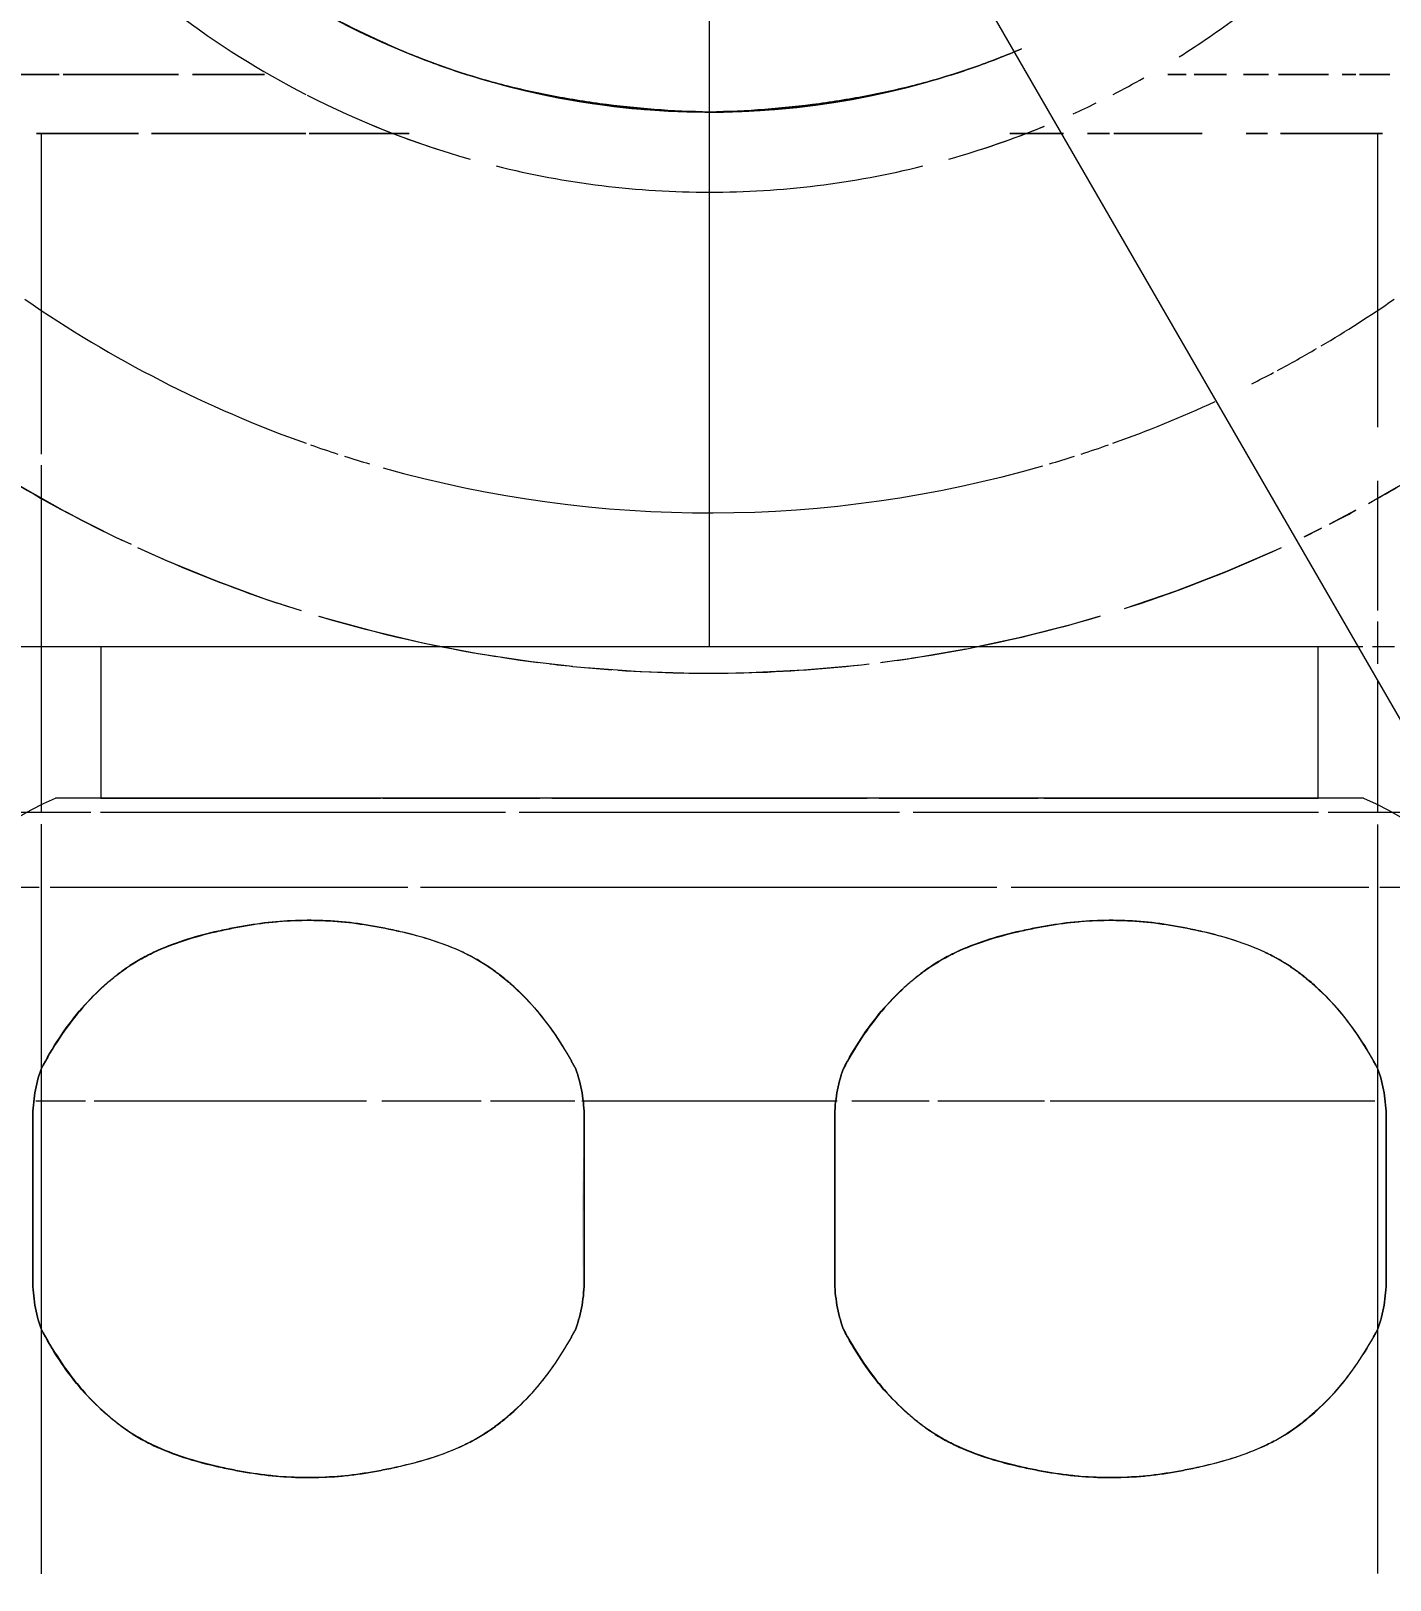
# Model space of a CAD drawing. Header units: metres. Extents: x -24.8 to 3.4, y -2.1 to 25.8.
# Drawn here: x -4.67485 to -4.64943, y 0.45754 to 0.48652 of the extents above; entities that cross this region are included whole.
import ezdxf

# ---------------------------------------------------------------- set-up
doc = ezdxf.new("R2010")
doc.units = ezdxf.units.M
for name, color, linetype, lineweight in [('A-ANNO-DIMS', 7, 'Continuous', 5), ('A-ANNO-DIMS-25', 7, 'Continuous', 5), ('P-PIPE', 7, 'Continuous', 5), ('P-PIPE-CNTR', 7, 'Continuous', 5), ('P-SANR-FIXT', 7, 'Continuous', 5)]:
    doc.layers.add(name, color=color, linetype=linetype, lineweight=lineweight)
doc.styles.add('Century Gothic_4', font='GOTHIC.TTF', dxfattribs={"height": 0.025})
doc.dimstyles.new('Setores_1_mm_1', dxfattribs={"dimscale": 0.3048, "dimtxt": 0.02610420674293815, "dimasz": 0.2604166666666666, "dimexe": 0.1968503937007874, "dimexo": 0.1230314960629921, "dimgap": 0.1435367454068242, "dimtad": 1, "dimrnd": 0.01, "dimzin": 0, "dimdsep": 46, "dimtxsty": 'Century Gothic_4', "dimblk1": 'OBLIQUE', "dimblk2": 'OBLIQUE', "dimsah": 1, "dimcen": 0.09, "dimazin": 0, "dimtfac": 1, "dimtdec": 4, "dimtix": 1, "dimtmove": 0, "dimatfit": 3, "dimfxl": 1, "dimtvp": 1, "dimtolj": 1, "dimtzin": 0, "dimarcsym": 2})

# ---------------------------------------------------------------- blocks, each defined once
blk = doc.blocks.new('UT_Ducha higiênica - UT_Ducha higiênica-3628668-BB')
at = {"layer": 'P-SANR-FIXT'}
for p, q in [((-10.98699858059477, 0.4924040338572263), (-10.97555676342256, 0.472586225184782)), ((-11.00407471261541, 0.47499999999999), (-10.98907471261541, 0.47499999999999)), ((-11.00045762504413, 0.4749999999999862), (-11.00045762504413, 0.472164707399123)), ((-10.98907471261541, 0.47499999999999), (-10.97685530562872, 0.47499999999999)), ((-10.97769180018669, 0.472164707399123), (-10.97769180018669, 0.4749999999999862)), ((-10.98907471261542, 0.4721647073991261), (-11.00130656650275, 0.4721647073991261)), ((-10.97684285872807, 0.4721647073991261), (-10.98907471261542, 0.4721647073991261)), ((-11.00173015132423, 0.4661887611712766), (-11.00173015132423, 0.4646647073991304)), ((-10.99141598276049, 0.4646647073991304), (-10.99141598276049, 0.4661887611712766)), ((-10.98673344247033, 0.4661887611712766), (-10.98673344247033, 0.4646647073991304)), ((-10.97641927390659, 0.4646647073991304), (-10.97641927390659, 0.4661887611712766)), ((-11.00173015132423, 0.4646647073991304), (-11.00173015132423, 0.4631406536269839)), ((-10.99141598276049, 0.4631406536269839), (-10.99141598276049, 0.4646647073991304)), ((-10.98673344247033, 0.4646647073991304), (-10.98673344247033, 0.4631406536269839)), ((-10.97641927390659, 0.4631406536269839), (-10.97641927390659, 0.4646647073991304))]:
    blk.add_line(p, q, dxfattribs=at)
at = {"layer": 'P-SANR-FIXT', "color": 254, "true_color": 0xdfdfdf}
for p, q in [((-10.97664391900589, 0.4777351090225691), (-10.97618708249491, 0.4780022888539281)), ((-10.97747211696442, 0.4772942048394333), (-10.97698044461794, 0.4775559543306793)), ((-10.97793798916949, 0.4770659940296643), (-10.97762178703444, 0.4772184266362561)), ((-11.00054599659256, 0.47499999999999), (-10.98907471261541, 0.47499999999999)), ((-11.00045762504413, 0.47499999999999), (-10.98907471261541, 0.47499999999999)), ((-10.98907471261541, 0.47499999999999), (-10.97769180018669, 0.47499999999999)), ((-10.98907471261541, 0.47499999999999), (-10.97760342863826, 0.47499999999999)), ((-10.97667460871725, 0.47499999999999), (-10.97626262748733, 0.47499999999999)), ((-10.99519063955908, 0.4721647073991261), (-11.00054647900587, 0.4721647073991261)), ((-11.00045762504413, 0.4721647073991261), (-10.99522435344212, 0.4721647073991261)), ((-10.99518273228855, 0.4721647073991261), (-10.9922505428482, 0.4721647073991261)), ((-10.99224054935836, 0.4721647073991261), (-10.99515387149846, 0.4721647073991261)), ((-10.98907471261542, 0.4721647073991261), (-10.99202535929964, 0.4721647073991261)), ((-10.9920208271407, 0.4721647073991261), (-10.98907471261541, 0.4721647073991261)), ((-10.98612406593119, 0.4721647073991261), (-10.98907471261542, 0.4721647073991261)), ((-10.98907471261541, 0.4721647073991261), (-10.98612859809012, 0.4721647073991261)), ((-10.98295878567174, 0.4721647073991261), (-10.98590887587246, 0.4721647073991261)), ((-10.98589888238262, 0.4721647073991261), (-10.9829250717887, 0.4721647073991261)), ((-10.97760294622495, 0.4721647073991261), (-10.98285363106401, 0.4721647073991261)), ((-10.98282295237078, 0.4721647073991261), (-10.97769180018669, 0.4721647073991261)), ((-11.00173015132409, 0.4646647073991304), (-11.00173015132409, 0.4661887611712766)), ((-10.99141598276071, 0.4661887611712766), (-10.99141598276071, 0.4646647073991304)), ((-10.9867334424701, 0.4646647073991304), (-10.9867334424701, 0.4661887611712766)), ((-10.97641927390672, 0.4661887611712766), (-10.97641927390672, 0.4646647073991304)), ((-11.00173015132409, 0.4631406536269839), (-11.00173015132409, 0.4646647073991304)), ((-10.99141598276071, 0.4646647073991304), (-10.99141598276071, 0.4631406536269839)), ((-10.9867334424701, 0.4631406536269839), (-10.9867334424701, 0.4646647073991304)), ((-10.97641927390672, 0.4646647073991304), (-10.97641927390672, 0.4631406536269839))]:
    blk.add_line(p, q, dxfattribs=at)
at = {"layer": 'P-SANR-FIXT', "color": 253, "true_color": 0xa6a6a6}
for p, q in [((-11.00407471261541, 0.47499999999999), (-11.00054599659256, 0.47499999999999)), ((-11.00045762504413, 0.47499999999999), (-10.98907471261541, 0.47499999999999)), ((-10.98907471261541, 0.47499999999999), (-10.97769180018669, 0.47499999999999)), ((-10.97760342863826, 0.47499999999999), (-10.97685530562872, 0.47499999999999)), ((-10.97667460871725, 0.47499999999999), (-10.97626262748733, 0.47499999999999)), ((-10.98907471261541, 0.4745040199859926), (-10.98856422854116, 0.4745087184472544)), ((-11.00054647900587, 0.4721647073991261), (-11.00130656650274, 0.4721647073991261)), ((-11.00045762504413, 0.4721647073991261), (-10.99522435344212, 0.4721647073991261)), ((-10.99518273228854, 0.4721647073991261), (-10.9922505428482, 0.4721647073991261)), ((-10.9920208271407, 0.4721647073991261), (-10.98907471261541, 0.4721647073991261)), ((-10.98907471261541, 0.4721647073991261), (-10.98612859809012, 0.4721647073991261)), ((-10.98589888238262, 0.4721647073991261), (-10.9829250717887, 0.4721647073991261)), ((-10.98282295237078, 0.4721647073991261), (-10.97769180018669, 0.4721647073991261)), ((-10.97684285872807, 0.4721647073991261), (-10.97760294622495, 0.4721647073991261))]:
    blk.add_line(p, q, dxfattribs=at)
at = {"layer": 'P-SANR-FIXT', "color": 7, "true_color": 0xf3f3f3}
for p, q in [((-10.99515387149846, 0.4721647073991261), (-10.99519063955908, 0.4721647073991261)), ((-10.98285363106401, 0.4721647073991261), (-10.98295878567174, 0.4721647073991261))]:
    blk.add_line(p, q, dxfattribs=at)
at = {"layer": 'P-SANR-FIXT', "color": 253, "true_color": 0xa6a6a6, "flags": 128}
for points in [[(-11.00196252264315, 0.4779970321278878), (-11.00109358590183, 0.477510075924443), (-11.00018461499546, 0.4770474387245097), (-10.99989059672287, 0.4769123122788951)], [(-10.9996449076501, 0.4767993972180827), (-10.99925787061527, 0.4766215207263309), (-10.99831483535456, 0.4762330033078458), (-10.99735701786859, 0.4758825080140476), (-10.9967095203295, 0.4756745280704019)], [(-10.98131505825339, 0.4757093070460863), (-10.98034989651107, 0.4760390404210352), (-10.97939869261332, 0.4764071062199113), (-10.97850442730742, 0.4767949354684524)], [(-10.98406710483369, 0.474999999999984), (-10.98328105920074, 0.4751668854126177), (-10.98229263378738, 0.4754184335981241), (-10.98176548770374, 0.475575283676297)], [(-10.99638553082792, 0.4755704790659215), (-10.99540318663254, 0.4752977649469953), (-10.99441029859564, 0.4750644526379085), (-10.99340887475936, 0.4748710318853058), (-10.99240051718823, 0.4747178121211222), (-10.99163965333751, 0.4746331645444986)], [(-10.98584786178817, 0.4747100653944336), (-10.98528411975849, 0.4747833109668918), (-10.98427875322365, 0.4749550649130008)], [(-10.99138683903925, 0.4746050384643026), (-10.99036946198121, 0.4745328913286343), (-10.9893500136004, 0.4745014861341461)], [(-10.98833012479672, 0.474510873122453), (-10.98731142717473, 0.4745610372763711), (-10.98629555043329, 0.4746518983439589)]]:
    blk.add_lwpolyline(points, dxfattribs=at)
at = {"layer": 'P-SANR-FIXT', "flags": 128}
for points in [[(-11.00407100237981, 0.4698729639307879), (-11.00391936502269, 0.4700854153249378), (-11.00375935316949, 0.4702916329036799), (-11.00359122280503, 0.4704912867628868), (-11.00341524290203, 0.4706840574989677), (-11.0032316949908, 0.4708696367198712), (-11.00304087270883, 0.4710477275384287), (-11.00284308133108, 0.4712180450473238), (-11.00263863728155, 0.4713803167748755), (-11.00242786762712, 0.4715342831209329), (-11.00221110955426, 0.4716796977721879), (-11.00198870982965, 0.4718163280962193), (-11.00176102424542, 0.4719439555136528), (-11.00152841704992, 0.4720623758478509), (-11.00130656650274, 0.472164707399123)], [(-10.97684285872807, 0.472164707399123), (-10.97660598190519, 0.4720550768662692), (-10.97637367861053, 0.4719360614797212), (-10.97614632047978, 0.4718078516387045), (-10.97592427123747, 0.4716706524516119), (-10.97570788611502, 0.471524683407881), (-10.97549751128244, 0.4713701780268399), (-10.97529348329462, 0.4712073834841404), (-10.97509612855279, 0.4710365602163224), (-10.97490576278245, 0.4708579815041766), (-10.97472269052823, 0.4706719330355436), (-10.97454720466666, 0.4704787124482853), (-10.97437958593771, 0.4702786288541266), (-10.97422010249556, 0.4700720023441317), (-10.974078422851, 0.4698729639307836)]]:
    blk.add_lwpolyline(points, dxfattribs=at)
at = {"layer": 'P-SANR-FIXT'}
blk.add_arc((-10.98907471261542, 0.5), 0.01500000000000407, 207.9268678150187, 292.4570949241784, dxfattribs=at)
at = {"layer": 'P-SANR-FIXT', "color": 254, "true_color": 0xdfdfdf}
for centre, radius, start, end in [((-10.98907471261542, 0.5), 0.01500000000000153, 240.0000000000013, 254.4979362410573), ((-10.98907471261542, 0.5), 0.01499999999999966, 285.5020637590574, 292.4570949242021), ((-10.98907471261542, 0.5), 0.01499999999999974, 255.0000000000007, 284.9999999999987), ((-10.98907471261541, 0.5), 0.02249999999998563, 235.3183766142078, 250.4173944827722), ((-10.98907471261541, 0.5), 0.02249999999998563, 235.3183766142152, 250.4173944827722), ((-10.98907471261541, 0.5), 0.02249999999998523, 289.5826055172232, 294.8570265600242), ((-10.98907471261541, 0.5), 0.02249999999998523, 289.5826055172232, 294.8570265600242), ((-10.98907471261541, 0.5), 0.02249999999998663, 250.6290560403975, 251.9999999999976), ((-10.98907471261541, 0.5), 0.02249999999998663, 250.6290560403975, 251.9999999999976), ((-10.98907471261541, 0.5), 0.02249999999998533, 288.0000000000028, 289.3709439595671), ((-10.98907471261541, 0.5), 0.0224999999999871, 288.0000000000014, 289.3709439595785), ((-10.98907471261541, 0.5), 0.02249999999998774, 252.342676909187, 253.5916949796259), ((-10.98907471261541, 0.5), 0.02249999999998774, 252.342676909187, 253.5916949796259), ((-10.98907471261541, 0.5), 0.02249999999998228, 286.4083050203645, 287.6573230907935), ((-10.98907471261541, 0.5), 0.02249999999998336, 286.4083050203639, 287.6573230908014), ((-10.98907471261541, 0.5), 0.02249999999998941, 254.2679109909764, 286.0826394689331), ((-10.98907471261541, 0.5), 0.02249999999998429, 254.267910990973, 286.0826394689366), ((-10.98907471261541, 0.5), 0.02549999999998632, 239.3450973247039, 244.4683950730348), ((-10.98907471261541, 0.5), 0.02549999999998682, 295.8642298534999, 296.6412657698849), ((-10.98907471261541, 0.5), 0.02549999999999044, 245.2040580921417, 250.6226106909121), ((-10.98907471261541, 0.5), 0.02549999999998458, 288.0000000000016, 294.7959419078671), ((-10.98907471261541, 0.5), 0.02549999999998646, 253.3629522593746, 260.9999999999992), ((-10.98907471261541, 0.5), 0.02549999999998912, 278.8712597097119, 286.6370477406352), ((-10.98907471261541, 0.5), 0.02549999999998842, 261.9168366172821, 262.7888014964363), ((-10.98907471261541, 0.5), 0.02549999999998967, 277.2111985035507, 278.7722520611975), ((-10.98907471261541, 0.5), 0.0254999999999859, 263.2702398541186, 265.8938273063029), ((-10.98907471261541, 0.5), 0.02549999999998719, 266.1565363525857, 276.7297601458924)]:
    blk.add_arc(centre, radius, start, end, dxfattribs=at)
at = {"layer": 'P-SANR-FIXT', "color": 7, "true_color": 0xf3f3f3}
for radius, start, end in [(0.02249999999998539, 300.5550540878708, 304.6816233857789), (0.02249999999998539, 300.5550540878708, 304.6816233857789), (0.02249999999999025, 298.1713677085346, 300.3023522792627), (0.02249999999998719, 298.1713677085379, 300.3023522792661), (0.02249999999998495, 296.7911048402278, 297.9521425764303), (0.02249999999998661, 296.7911048402261, 297.9521425764365), (0.02549999999998545, 298.8949931526938, 300.5072230306044), (0.02549999999998525, 297.0431847976046, 298.2788813910026), (0.02549999999998506, 250.6226106909083, 252.0000000000055)]:
    blk.add_arc((-10.98907471261541, 0.5), radius, start, end, dxfattribs=at)
at = {"layer": 'P-SANR-FIXT', "color": 253, "true_color": 0xa6a6a6}
blk.add_arc((-10.98907471261541, 0.5), 0.02549999999998533, 261.2277479388082, 261.9168366172811, dxfattribs=at)
for points in [[(-10.99307808650876, 0.4855441016373893), (-10.9933942909492, 0.4856290865499014), (-10.99401690976017, 0.4858216135624387), (-10.99491773327477, 0.4861754627955352), (-10.99577912218149, 0.4865784209305017), (-10.99632380700576, 0.4868669526961651), (-10.99658820158094, 0.4870174161445041)], [(-10.9832382643907, 0.486183647612525), (-10.98353196645893, 0.4860575130456653), (-10.98413251547158, 0.4858216135650081), (-10.98475513428176, 0.4856290865503067), (-10.98507133872205, 0.4855441016373974)], [(-11.00173015132409, 0.4661887611712766), (-11.00172857521578, 0.4663451997680502), (-11.00171500869219, 0.4664987924952211), (-11.0016892335447, 0.4666495393527892)], [(-10.99145841547121, 0.4666495393527303), (-10.99143183440711, 0.4664987924951807), (-10.99141762634859, 0.4663451997680294), (-10.99141598276071, 0.4661887611712766)], [(-10.9867334424701, 0.4661887611712766), (-10.98673179888222, 0.4663451997680295), (-10.98671759082371, 0.4664987924951808), (-10.98669100975961, 0.4666495393527305)], [(-10.97646019168612, 0.4666495393527892), (-10.97643441653863, 0.4664987924952211), (-10.97642085001504, 0.4663451997680502), (-10.97641927390672, 0.4661887611712766)], [(-11.0016892335447, 0.4626798754454713), (-11.00171500869219, 0.4628306223030394), (-11.00172857521578, 0.4629842150302103), (-11.00173015132409, 0.4631406536269839)], [(-10.99141598276071, 0.4631406536269839), (-10.99141762634859, 0.4629842150302311), (-10.99143183440711, 0.4628306223030799), (-10.99145841547121, 0.4626798754455302)], [(-10.98669100975961, 0.4626798754455301), (-10.98671759082371, 0.4628306223030798), (-10.98673179888222, 0.462984215030231), (-10.9867334424701, 0.4631406536269839)], [(-10.97641927390672, 0.4631406536269839), (-10.97642085001504, 0.4629842150302103), (-10.97643441653863, 0.4628306223030395), (-10.97646019168612, 0.4626798754454713)]]:
    blk.add_open_spline(points, degree=3, dxfattribs=at)
at = {"layer": 'P-SANR-FIXT', "color": 254, "true_color": 0xdfdfdf}
for points in [[(-10.99658820158095, 0.487017416144504), (-10.9963238070336, 0.4868669526193458), (-10.99577912216857, 0.4865784209661536), (-10.99491773327822, 0.4861754627859823), (-10.99401690975924, 0.4858216135649983), (-10.99339429094906, 0.4856290865502981), (-10.99307808650876, 0.4855441016373894)], [(-10.98507133872205, 0.4855441016373974), (-10.98475513428162, 0.4856290865499101), (-10.98413251547065, 0.4858216135624486), (-10.98353196646093, 0.4860575130511807), (-10.9832382643907, 0.486183647612525)], [(-11.0016892335447, 0.4666495393527892), (-11.00166345839721, 0.4668002862103575), (-11.00162547462582, 0.4669481871983229), (-11.00157471261539, 0.4670932423166856)], [(-10.99157471261541, 0.4670932423165745), (-10.99152395060499, 0.4669481871982281), (-10.99148499653531, 0.46680028621028), (-10.99145841547121, 0.4666495393527303)], [(-10.98669100975961, 0.4666495393527305), (-10.98666442869551, 0.4668002862102801), (-10.98662547462582, 0.4669481871982282), (-10.98657471261541, 0.4670932423165747)], [(-10.97657471261542, 0.4670932423166856), (-10.976523950605, 0.4669481871983228), (-10.97648596683361, 0.4668002862103574), (-10.97646019168612, 0.4666495393527892)], [(-11.00157471261539, 0.4622361724815749), (-11.00162547462582, 0.4623812275999377), (-11.00166345839721, 0.4625291285879031), (-11.0016892335447, 0.4626798754454713)], [(-10.99145841547121, 0.4626798754455302), (-10.99148499653531, 0.4625291285879806), (-10.99152395060499, 0.4623812276000325), (-10.99157471261541, 0.4622361724816861)], [(-10.98657471261541, 0.4622361724816859), (-10.98662547462582, 0.4623812276000324), (-10.98666442869551, 0.4625291285879804), (-10.98669100975961, 0.4626798754455301)], [(-10.97646019168612, 0.4626798754454713), (-10.97648596683361, 0.4625291285879032), (-10.976523950605, 0.4623812275999377), (-10.97657471261542, 0.462236172481575)]]:
    blk.add_open_spline(points, degree=3, dxfattribs=at)
at = {"layer": 'P-SANR-FIXT', "color": 253, "true_color": 0xa6a6a6}
for points, knots in [([(-10.98907471261541, 0.485), (-10.98976974668233, 0.4850132492004211), (-10.99079736558914, 0.4850909462854584), (-10.99211968311757, 0.4853117040873657), (-10.99276188206833, 0.4854591167248771), (-10.99307808650876, 0.4855441016373893)], [0, 0, 0, 0, 0.07142857142857142, 0.1071428571428571, 0.1428571428571428, 0.1428571428571428, 0.1428571428571428, 0.1428571428571428]), ([(-10.98507133872205, 0.4855441016373974), (-10.98538754316235, 0.4854591167244881), (-10.98602974211332, 0.4853117040875523), (-10.98735205964165, 0.485090946285354), (-10.98837967854849, 0.4850132492004227), (-10.98907471261541, 0.485)], [0.8571428571428571, 0.8571428571428571, 0.8571428571428571, 0.8571428571428571, 0.8928571428571428, 0.9285714285714286, 1, 1, 1, 1])]:
    blk.add_open_spline(points, degree=3, knots=knots, dxfattribs=at)
at = {"layer": 'P-SANR-FIXT', "color": 254, "true_color": 0xdfdfdf}
for points, knots in [([(-10.99307808650876, 0.4855441016373894), (-10.99276188206847, 0.4854591167244807), (-10.99211968311749, 0.4853117040875461), (-10.99079736558918, 0.4850909462853504), (-10.98976974668233, 0.4850132492004212), (-10.98907471261541, 0.485)], [0.8571428571428571, 0.8571428571428571, 0.8571428571428571, 0.8571428571428571, 0.8928571428571428, 0.9285714285714286, 1, 1, 1, 1]), ([(-10.98907471261541, 0.485), (-10.98837967854849, 0.4850132492004227), (-10.98735205964168, 0.4850909462854621), (-10.98602974211326, 0.4853117040873721), (-10.98538754316249, 0.4854591167248846), (-10.98507133872205, 0.4855441016373974)], [0, 0, 0, 0, 0.07142857142857142, 0.1071428571428571, 0.1428571428571428, 0.1428571428571428, 0.1428571428571428, 0.1428571428571428]), ([(-10.99998014660072, 0.4689838330688827), (-10.99989922852173, 0.4690396288752981), (-10.99973227673446, 0.4691447805497662), (-10.99937462106932, 0.4693277947004069), (-10.99889574691123, 0.469511316488983), (-10.9983980232772, 0.4696454352058885), (-10.99800247503694, 0.4697296119926703), (-10.997809230795, 0.4697656149770582), (-10.99771307178255, 0.4697818623090389)], [0.2, 0.2, 0.2, 0.2, 0.225, 0.25, 0.3, 0.35, 0.375, 0.4, 0.4, 0.4, 0.4]), ([(-10.99771307178255, 0.4697818623090389), (-10.99761691277009, 0.4697981096410196), (-10.9974255209622, 0.4698270959845545), (-10.99703741896757, 0.4698671374558409), (-10.99654961749272, 0.4698856977125816), (-10.99596451106877, 0.4698587861664947), (-10.99558298370325, 0.4698074966935914), (-10.99539262057731, 0.4697750420902267)], [0.4, 0.4, 0.4, 0.4, 0.425, 0.45, 0.5, 0.55, 0.6, 0.6, 0.6, 0.6]), ([(-10.98498014660078, 0.4689838330688295), (-10.98489922852179, 0.4690396288752468), (-10.98473227673453, 0.4691447805497185), (-10.98437462106939, 0.4693277947003661), (-10.98389574691131, 0.4695113164889496), (-10.98339802327729, 0.4696454352058618), (-10.98300247503702, 0.469729611992649), (-10.98271260867412, 0.4697836164692351), (-10.98242552096229, 0.4698270959845416), (-10.98203741896766, 0.4698671374558333), (-10.9815496174928, 0.4698856977125803), (-10.98096451106885, 0.4698587861665011), (-10.98058298370333, 0.4698074966936034), (-10.98039262057737, 0.4697750420902416)], [0.2, 0.2, 0.2, 0.2, 0.225, 0.25, 0.3, 0.35, 0.375, 0.4, 0.425, 0.45, 0.5, 0.55, 0.6, 0.6, 0.6, 0.6]), ([(-10.99539262057731, 0.4697750420902267), (-10.99529743901433, 0.4697588147885444), (-10.99510727616678, 0.4697229552517233), (-10.99472006707903, 0.4696403636954536), (-10.99423594021892, 0.4695095152768199), (-10.9937703982911, 0.4693295200976704), (-10.9934208258106, 0.4691485410895745), (-10.99325644849694, 0.4690439230534285), (-10.99317652383202, 0.4689883000676713)], [0.6, 0.6, 0.6, 0.6, 0.625, 0.6499999999999999, 0.7, 0.75, 0.775, 0.8, 0.8, 0.8, 0.8]), ([(-10.98039262057737, 0.4697750420902416), (-10.9802974390144, 0.4697588147885608), (-10.98010727616685, 0.4697229552517426), (-10.9797200670791, 0.469640363695479), (-10.97923594021898, 0.469509515276853), (-10.97877039829117, 0.4693295200977118), (-10.97842082581067, 0.4691485410896232), (-10.97825644849701, 0.469043923053481), (-10.97817652383209, 0.4689883000677258)], [0.6, 0.6, 0.6, 0.6, 0.625, 0.6499999999999999, 0.7, 0.75, 0.775, 0.8, 0.8, 0.8, 0.8]), ([(-11.00157471261539, 0.4670932423166856), (-11.00146985331431, 0.4672963149423704), (-11.00124613601599, 0.4676797040270398), (-11.00086845684486, 0.4681864693707374), (-11.00051890602042, 0.468551966379078), (-11.00021778520843, 0.468810005711274), (-11.00006106467972, 0.4689280372624674), (-10.99998014660072, 0.4689838330688827)], [0, 0, 0, 0, 0.05, 0.1, 0.15, 0.175, 0.2, 0.2, 0.2, 0.2]), ([(-10.99317652383202, 0.4689883000676713), (-10.99309659916711, 0.4689326770819141), (-10.9929412778211, 0.4688148031750314), (-10.99264204208106, 0.4685568608825251), (-10.99215262514921, 0.4680444311203579), (-10.99179049069079, 0.4675014449191358), (-10.99157471261541, 0.4670932423165745)], [0.8, 0.8, 0.8, 0.8, 0.8250000000000001, 0.8500000000000001, 0.9, 1, 1, 1, 1]), ([(-10.98657471261541, 0.4670932423165747), (-10.98646985331434, 0.4672963149422652), (-10.98624613601602, 0.4676797040269455), (-10.9858684568449, 0.4681864693706583), (-10.98551890602046, 0.4685519663790103), (-10.98521778520849, 0.4688100057112148), (-10.98506106467977, 0.4689280372624122), (-10.98498014660078, 0.4689838330688295)], [0, 0, 0, 0, 0.05, 0.1, 0.15, 0.175, 0.2, 0.2, 0.2, 0.2]), ([(-10.97817652383209, 0.4689883000677258), (-10.97809659916717, 0.4689326770819706), (-10.97794127782116, 0.468814803175092), (-10.97764204208111, 0.4685568608825943), (-10.97715262514926, 0.4680444311204429), (-10.97679049069082, 0.467501444919236), (-10.97657471261542, 0.4670932423166856)], [0.8, 0.8, 0.8, 0.8, 0.8250000000000001, 0.8500000000000001, 0.9, 1, 1, 1, 1]), ([(-10.99998014660072, 0.4603455817293777), (-11.00006106467972, 0.460401377535793), (-11.00021778520843, 0.4605194090869864), (-11.00051890602042, 0.4607774484191824), (-11.00086845684486, 0.461142945427523), (-11.00124613601599, 0.4616497107712207), (-11.00146985331431, 0.4620330998558901), (-11.00157471261539, 0.4622361724815749)], [0.8, 0.8, 0.8, 0.8, 0.8250000000000001, 0.8500000000000001, 0.9, 0.95, 1, 1, 1, 1]), ([(-10.99157471261541, 0.462236172481686), (-10.99179049069079, 0.4618279698791248), (-10.99215262514921, 0.4612849836779028), (-10.99264204208106, 0.4607725539157354), (-10.9929412778211, 0.4605146116232292), (-10.99309659916711, 0.4603967377163464), (-10.99317652383202, 0.4603411147305893)], [0, 0, 0, 0, 0.1, 0.15, 0.175, 0.2, 0.2, 0.2, 0.2]), ([(-10.98498014660078, 0.460345581729431), (-10.98506106467977, 0.4604013775358483), (-10.98521778520849, 0.4605194090870457), (-10.98551890602046, 0.4607774484192501), (-10.9858684568449, 0.4611429454276022), (-10.98624613601602, 0.4616497107713149), (-10.98646985331434, 0.4620330998559953), (-10.98657471261541, 0.4622361724816859)], [0.8, 0.8, 0.8, 0.8, 0.8250000000000001, 0.8500000000000001, 0.9, 0.95, 1, 1, 1, 1]), ([(-10.97657471261542, 0.462236172481575), (-10.97679049069082, 0.4618279698790246), (-10.97715262514926, 0.4612849836778178), (-10.97764204208111, 0.4607725539156663), (-10.97794127782116, 0.4605146116231686), (-10.97809659916717, 0.46039673771629), (-10.97817652383209, 0.4603411147305348)], [0, 0, 0, 0, 0.1, 0.15, 0.175, 0.2, 0.2, 0.2, 0.2]), ([(-10.99771307178255, 0.4595475524892217), (-10.997809230795, 0.4595637998212024), (-10.99800247503694, 0.4595998028055904), (-10.9983980232772, 0.4596839795923721), (-10.99889574691123, 0.4598180983092774), (-10.99937462106932, 0.4600016200978534), (-10.99973227673446, 0.4601846342484943), (-10.99989922852173, 0.4602897859229623), (-10.99998014660072, 0.4603455817293777)], [0.6, 0.6, 0.6, 0.6, 0.625, 0.6499999999999999, 0.7, 0.75, 0.775, 0.8, 0.8, 0.8, 0.8]), ([(-10.99317652383202, 0.4603411147305893), (-10.99325644849694, 0.4602854917448321), (-10.9934208258106, 0.460180873708686), (-10.9937703982911, 0.4599998947005901), (-10.99423594021892, 0.4598198995214405), (-10.99472006707903, 0.4596890511028069), (-10.99510727616678, 0.4596064595465373), (-10.99529743901433, 0.4595706000097161), (-10.99539262057731, 0.4595543727080338)], [0.2, 0.2, 0.2, 0.2, 0.225, 0.25, 0.3, 0.35, 0.375, 0.4, 0.4, 0.4, 0.4]), ([(-10.98039262057737, 0.4595543727080189), (-10.98058298370333, 0.4595219181046571), (-10.98096451106885, 0.4594706286317595), (-10.9815496174928, 0.4594437170856803), (-10.98203741896766, 0.4594622773424273), (-10.98242552096229, 0.4595023188137191), (-10.98271260867412, 0.4595457983290255), (-10.98300247503702, 0.4595998028056117), (-10.98339802327729, 0.4596839795923988), (-10.98389574691131, 0.459818098309311), (-10.98437462106939, 0.4600016200978944), (-10.98473227673453, 0.460184634248542), (-10.98489922852179, 0.4602897859230137), (-10.98498014660078, 0.460345581729431)], [0.4, 0.4, 0.4, 0.4, 0.45, 0.5, 0.55, 0.575, 0.6, 0.625, 0.6499999999999999, 0.7, 0.75, 0.775, 0.8, 0.8, 0.8, 0.8]), ([(-10.97817652383209, 0.4603411147305348), (-10.97825644849701, 0.4602854917447796), (-10.97842082581067, 0.4601808737086374), (-10.97877039829117, 0.4599998947005488), (-10.97923594021898, 0.4598198995214075), (-10.9797200670791, 0.4596890511027815), (-10.98010727616685, 0.4596064595465179), (-10.9802974390144, 0.4595706000096997), (-10.98039262057737, 0.4595543727080189)], [0.2, 0.2, 0.2, 0.2, 0.225, 0.25, 0.3, 0.35, 0.375, 0.4, 0.4, 0.4, 0.4]), ([(-10.99539262057731, 0.4595543727080338), (-10.99558298370325, 0.4595219181046691), (-10.99596451106877, 0.4594706286317659), (-10.99654961749272, 0.459443717085679), (-10.99703741896757, 0.4594622773424197), (-10.9974255209622, 0.4595023188137061), (-10.99761691277009, 0.459531305157241), (-10.99771307178255, 0.4595475524892217)], [0.4, 0.4, 0.4, 0.4, 0.45, 0.5, 0.55, 0.575, 0.6, 0.6, 0.6, 0.6])]:
    blk.add_open_spline(points, degree=3, knots=knots, dxfattribs=at)
at = {"layer": 'P-SANR-FIXT'}
for points, knots in [([(-10.99157471261541, 0.4670932423171852), (-10.99167957191652, 0.4672963149428435), (-10.99190328921487, 0.4676797040274624), (-10.99228096838606, 0.4681864693710921), (-10.99263051921053, 0.4685519663793825), (-10.99293164002253, 0.4688100057115422), (-10.9931667208156, 0.4689870530383071), (-10.99341714849648, 0.4691447805499858), (-10.99377480416161, 0.4693277947005979), (-10.99425367831966, 0.4695113164891427), (-10.99475140195363, 0.4696454352060238), (-10.99514695019387, 0.4697296119927905), (-10.99543681655676, 0.4697836164693633), (-10.99572390426859, 0.469827095984659), (-10.99611200626321, 0.46986713745594), (-10.99659980773806, 0.4698856977126796), (-10.99718491416201, 0.4698587861665989), (-10.99766182336891, 0.4697946743254799), (-10.99804214906399, 0.4697229552518474), (-10.99842935815172, 0.4696403636955889), (-10.99891348501181, 0.4695095152769724), (-10.9993790269396, 0.4693295200978471), (-10.99972859942009, 0.4691485410897763), (-10.99997516539058, 0.4689916140355793), (-11.00020814740959, 0.4688148031752806), (-11.00050738314964, 0.4685568608828115), (-11.00099680008151, 0.4680444311207184), (-11.00135893453998, 0.4675014449195755), (-11.00157471261539, 0.467093242317074)], [0, 0, 0, 0, 0.05, 0.1, 0.15, 0.175, 0.2, 0.225, 0.25, 0.3, 0.35, 0.375, 0.4, 0.425, 0.45, 0.5, 0.55, 0.6, 0.625, 0.6499999999999999, 0.7, 0.75, 0.775, 0.8, 0.8250000000000001, 0.8500000000000001, 0.9, 1, 1, 1, 1]), ([(-10.97657471261542, 0.4670932423170743), (-10.97667957191652, 0.4672963149427383), (-10.97690328921487, 0.4676797040273681), (-10.97728096838604, 0.4681864693710129), (-10.9776305192105, 0.4685519663793147), (-10.9779316400225, 0.468810005711483), (-10.97816672081556, 0.4689870530382539), (-10.97841714849644, 0.4691447805499382), (-10.97877480416157, 0.4693277947005571), (-10.97925367831961, 0.4695113164891094), (-10.97975140195357, 0.4696454352059973), (-10.98014695019381, 0.4697296119927694), (-10.98043681655671, 0.4697836164693465), (-10.98072390426853, 0.4698270959846464), (-10.98111200626315, 0.4698671374559326), (-10.98159980773801, 0.4698856977126784), (-10.98218491416197, 0.4698587861666053), (-10.98266182336887, 0.4697946743254933), (-10.98304214906395, 0.4697229552518668), (-10.98342935815169, 0.4696403636956142), (-10.98391348501177, 0.4695095152770055), (-10.98437902693956, 0.4693295200978886), (-10.98472859942005, 0.4691485410898251), (-10.98497516539054, 0.4689916140356339), (-10.98520814740956, 0.4688148031753414), (-10.98550738314961, 0.4685568608828808), (-10.9859968000815, 0.4680444311208035), (-10.98635893453998, 0.4675014449196758), (-10.98657471261541, 0.4670932423171852)], [0, 0, 0, 0, 0.05, 0.1, 0.15, 0.175, 0.2, 0.225, 0.25, 0.3, 0.35, 0.375, 0.4, 0.425, 0.45, 0.5, 0.55, 0.6, 0.625, 0.6499999999999999, 0.7, 0.75, 0.775, 0.8, 0.8250000000000001, 0.8500000000000001, 0.9, 1, 1, 1, 1]), ([(-11.00157471261539, 0.4622361724811865), (-11.00135893453998, 0.4618279698786851), (-11.00099680008151, 0.4612849836775422), (-11.00050738314964, 0.460772553915449), (-11.00020814740959, 0.4605146116229799), (-10.99997516539058, 0.4603378007626812), (-10.99972859942009, 0.4601808737084842), (-10.9993790269396, 0.4599998947004134), (-10.99891348501181, 0.459819899521288), (-10.99842935815172, 0.4596890511026716), (-10.99804214906399, 0.4596064595464131), (-10.99766182336891, 0.4595347404727806), (-10.99718491416201, 0.4594706286316615), (-10.99659980773806, 0.4594437170855808), (-10.99611200626321, 0.4594622773423205), (-10.99572390426859, 0.4595023188136014), (-10.99543681655676, 0.4595457983288972), (-10.99514695019387, 0.45959980280547), (-10.99475140195363, 0.4596839795922367), (-10.99425367831966, 0.4598180983091177), (-10.99377480416161, 0.4600016200976627), (-10.99341714849648, 0.4601846342482747), (-10.9931667208156, 0.4603423617599534), (-10.99293164002253, 0.4605194090867183), (-10.99263051921053, 0.460777448418878), (-10.99228096838606, 0.4611429454271685), (-10.99190328921487, 0.4616497107707982), (-10.99167957191652, 0.4620330998554171), (-10.99157471261541, 0.4622361724810753)], [0, 0, 0, 0, 0.1, 0.15, 0.175, 0.2, 0.225, 0.25, 0.3, 0.35, 0.375, 0.4, 0.45, 0.5, 0.55, 0.575, 0.6, 0.625, 0.6499999999999999, 0.7, 0.75, 0.775, 0.8, 0.8250000000000001, 0.8500000000000001, 0.9, 0.95, 1, 1, 1, 1]), ([(-10.98657471261541, 0.4622361724810753), (-10.98635893453998, 0.4618279698785849), (-10.9859968000815, 0.4612849836774572), (-10.98550738314961, 0.46077255391538), (-10.98520814740956, 0.4605146116229193), (-10.98497516539054, 0.4603378007626268), (-10.98472859942005, 0.4601808737084357), (-10.98437902693956, 0.4599998947003722), (-10.98391348501177, 0.4598198995212551), (-10.98342935815169, 0.4596890511026464), (-10.98304214906395, 0.4596064595463938), (-10.98266182336887, 0.4595347404727673), (-10.98218491416197, 0.4594706286316553), (-10.98159980773801, 0.4594437170855821), (-10.98111200626315, 0.459462277342328), (-10.98072390426853, 0.4595023188136143), (-10.98043681655671, 0.4595457983289141), (-10.98014695019381, 0.4595998028054911), (-10.97975140195357, 0.4596839795922632), (-10.97925367831961, 0.4598180983091512), (-10.97877480416157, 0.4600016200977035), (-10.97841714849644, 0.4601846342483223), (-10.97816672081556, 0.4603423617600066), (-10.9779316400225, 0.4605194090867776), (-10.9776305192105, 0.4607774484189459), (-10.97728096838604, 0.4611429454272477), (-10.97690328921487, 0.4616497107708924), (-10.97667957191652, 0.4620330998555223), (-10.97657471261542, 0.4622361724811862)], [0, 0, 0, 0, 0.1, 0.15, 0.175, 0.2, 0.225, 0.25, 0.3, 0.35, 0.375, 0.4, 0.45, 0.5, 0.55, 0.575, 0.6, 0.625, 0.6499999999999999, 0.7, 0.75, 0.775, 0.8, 0.8250000000000001, 0.8500000000000001, 0.9, 0.95, 1, 1, 1, 1])]:
    blk.add_open_spline(points, degree=3, knots=knots, dxfattribs=at)
for points in [[(-11.00157471261539, 0.467093242317074), (-11.00162547462586, 0.4669481871986538), (-11.00166345839728, 0.4668002862106272), (-11.00168923354479, 0.4666495393529943)], [(-10.99141598276049, 0.4661887611712766), (-10.99141762634838, 0.4663451997681429), (-10.99144604246544, 0.4666523852226606), (-10.99152395060493, 0.4669481871987486), (-10.99157471261541, 0.4670932423171852)], [(-10.98657471261541, 0.4670932423171852), (-10.98662547462589, 0.4669481871987486), (-10.98670338276538, 0.4666523852226606), (-10.98673179888244, 0.4663451997681429), (-10.98673344247033, 0.4661887611712766)], [(-10.97646019168602, 0.4666495393529945), (-10.97648596683353, 0.4668002862106275), (-10.97652395060495, 0.4669481871986541), (-10.97657471261542, 0.4670932423170743)], [(-11.00168923354479, 0.4666495393529943), (-11.00171500869231, 0.4664987924953614), (-11.00172857521591, 0.4663451997681222), (-11.00173015132423, 0.4661887611712766)], [(-10.97641927390659, 0.4661887611712766), (-10.9764208500149, 0.4663451997681223), (-10.97643441653851, 0.4664987924953616), (-10.97646019168602, 0.4666495393529945)], [(-11.00173015132423, 0.4631406536269839), (-11.00172857521591, 0.4629842150301384), (-11.00171500869231, 0.4628306223028991), (-11.00168923354479, 0.4626798754452662)], [(-10.99157471261541, 0.4622361724810753), (-10.99152395060493, 0.4623812275995119), (-10.99144604246544, 0.4626770295755999), (-10.99141762634838, 0.4629842150301176), (-10.99141598276049, 0.4631406536269839)], [(-10.98673344247033, 0.4631406536269839), (-10.98673179888244, 0.4629842150301176), (-10.98670338276538, 0.4626770295755999), (-10.98662547462589, 0.4623812275995119), (-10.98657471261541, 0.4622361724810753)], [(-10.97646019168602, 0.4626798754452661), (-10.97643441653851, 0.4628306223028991), (-10.9764208500149, 0.4629842150301383), (-10.97641927390659, 0.4631406536269839)], [(-11.00168923354479, 0.4626798754452662), (-11.00166345839728, 0.4625291285876333), (-11.00162547462586, 0.4623812275996068), (-11.00157471261539, 0.4622361724811865)], [(-10.97657471261542, 0.4622361724811862), (-10.97652395060495, 0.4623812275996065), (-10.97648596683353, 0.4625291285876331), (-10.97646019168602, 0.4626798754452661)]]:
    blk.add_open_spline(points, degree=3, dxfattribs=at)
blk = doc.blocks.new('Joelho 45_90 - Agua Fria_Soldavel - MEP - Tigre - Standard-V61-BB')
at = {"layer": 'P-PIPE', "color": 254, "true_color": 0xdfdfdf}
for p, q in [((-11.00123370928455, 0.4857000000000017), (-11.00257900572126, 0.4857000000000017)), ((-11.00257900572126, 0.4857000000000009), (-11.00123370928455, 0.4857000000000009)), ((-10.99900249182326, 0.4857000000000017), (-11.00116312358105, 0.4857000000000017)), ((-11.00116312358104, 0.4857000000000009), (-10.99900249182326, 0.4857000000000009)), ((-10.99739547161031, 0.4857000000000017), (-10.99874053641135, 0.4857000000000017)), ((-10.99874053641135, 0.4857000000000009), (-10.99739547161031, 0.4857000000000009)), ((-11.00166094625334, 0.4846000000000011), (-10.99975202501133, 0.4846000000000011)), ((-10.99975202501133, 0.4846000000000009), (-11.00166094625334, 0.4846000000000009)), ((-10.99951260036768, 0.4846000000000011), (-10.99662471261541, 0.484600000000001)), ((-10.99662471261541, 0.4846000000000009), (-10.99951260036768, 0.4846000000000009)), ((-10.99655835999298, 0.484600000000001), (-10.99469213081161, 0.484600000000001)), ((-10.99469213081161, 0.4846000000000009), (-10.99655835999298, 0.4846000000000009)), ((-10.98345729441921, 0.4846000000000008), (-10.98245243191453, 0.4846000000000008)), ((-10.98245243191453, 0.4846000000000009), (-10.98345729441921, 0.4846000000000009))]:
    blk.add_line(p, q, dxfattribs=at)
at = {"layer": 'P-PIPE', "color": 7, "true_color": 0xf3f3f3}
for p, q in [((-10.98015893429432, 0.4857000000000001), (-10.98050466253222, 0.4857000000000001)), ((-10.98050466253222, 0.4857000000000009), (-10.98015893429432, 0.4857000000000009)), ((-10.97940888881949, 0.4857), (-10.98001299533678, 0.4857000000000001)), ((-10.98001299533678, 0.4857000000000009), (-10.97940888881949, 0.4857000000000009)), ((-10.97862324274623, 0.4857), (-10.97908568886043, 0.4857)), ((-10.97908568886043, 0.4857000000000009), (-10.97862324274623, 0.4857000000000009)), ((-10.97749610589458, 0.4857), (-10.97843410670935, 0.4857)), ((-10.97843410670935, 0.4857000000000009), (-10.97749610589458, 0.4857000000000009)), ((-10.9769863016498, 0.4857), (-10.97724193356487, 0.4857)), ((-10.97724193356487, 0.4857000000000009), (-10.9769863016498, 0.4857000000000009)), ((-10.97635275354761, 0.4857), (-10.97691571594628, 0.4857)), ((-10.97691571594628, 0.4857000000000009), (-10.97635275354761, 0.4857000000000009)), ((-10.98200597204576, 0.4846000000000008), (-10.98159106523786, 0.4846000000000008)), ((-10.98159106523786, 0.4846000000000009), (-10.98200597204576, 0.4846000000000009)), ((-10.98151222712604, 0.4846000000000008), (-10.97985966067619, 0.4846000000000008)), ((-10.97985966067619, 0.4846000000000009), (-10.98151222712604, 0.4846000000000009)), ((-10.97904095308366, 0.4846000000000008), (-10.97863682486314, 0.4846000000000008)), ((-10.97863682486315, 0.4846000000000009), (-10.97904095308366, 0.4846000000000009)), ((-10.97839740021949, 0.4846000000000008), (-10.97648847897749, 0.4846000000000008)), ((-10.97648847897749, 0.4846000000000009), (-10.97839740021949, 0.4846000000000009))]:
    blk.add_line(p, q, dxfattribs=at)
at = {"layer": 'P-PIPE'}
for p, q in [((-11.00417471261541, 0.4719000000000009), (-11.00169060922312, 0.4719000000000009)), ((-10.9764605991699, 0.4719000000000009), (-10.97397471261541, 0.4719000000000009))]:
    blk.add_line(p, q, dxfattribs=at)
at = {"layer": 'P-PIPE', "color": 253, "true_color": 0xa6a6a6}
for p, q in [((-11.00169060922312, 0.4719000000000009), (-11.00064198370647, 0.4719000000000009)), ((-11.0004643068928, 0.4719000000000009), (-10.99288738392227, 0.4719000000000009)), ((-10.99263401033956, 0.4719000000000009), (-10.98907471261541, 0.4719000000000009)), ((-10.98907471261541, 0.4719000000000009), (-10.98552122454374, 0.4719000000000009)), ((-10.98526511167629, 0.4719000000000009), (-10.97768618194674, 0.4719000000000009)), ((-10.97750744152435, 0.4719000000000009), (-10.9764605991699, 0.4719000000000009)), ((-11.00303783803965, 0.4705000000000009), (-11.00160993045098, 0.4705000000000009)), ((-11.0014067272826, 0.4705000000000009), (-10.99471804498028, 0.4705000000000009)), ((-10.99448219681036, 0.4705000000000009), (-10.98907471261541, 0.4705000000000009)), ((-10.98907471261541, 0.4705000000000009), (-10.98370275986582, 0.4705000000000009)), ((-10.98343138025054, 0.4705000000000009), (-10.97674455918269, 0.4705000000000009)), ((-10.97653970452843, 0.4705000000000009), (-10.97511848152769, 0.4705000000000009)), ((-11.00167059015136, 0.4665000000000009), (-11.000741974505, 0.4665000000000009)), ((-11.00058109168172, 0.4665000000000009), (-10.99549052186984, 0.4665000000000009)), ((-10.99520460574783, 0.4665000000000009), (-10.9933452268596, 0.4665000000000009)), ((-10.99317307179545, 0.4665000000000009), (-10.99159361252535, 0.4665000000000009)), ((-10.99146351011591, 0.4665000000000009), (-10.98907471261541, 0.4665000000000009)), ((-10.98907471261541, 0.4665000000000009), (-10.98668591511491, 0.4665000000000009)), ((-10.98641522098316, 0.4665000000000009), (-10.98496925487813, 0.4665000000000009)), ((-10.98480419837122, 0.4665000000000009), (-10.98280860070299, 0.4665000000000009)), ((-10.9827026657256, 0.4665000000000009), (-10.97662924339233, 0.4665000000000009))]:
    blk.add_line(p, q, dxfattribs=at)
at = {"layer": 'P-PIPE', "color": 254, "true_color": 0xdfdfdf}
for radius, start, end in [(0.01649999999999888, 222.8496217674702, 242.7829770349577), (0.0164999999999994, 242.8787510849129, 254.2567174118872), (0.0164999999999983, 246.6462177170694, 252.0233032420638), (0.01649999999999928, 285.7432825880879, 292.3190872370343), (0.0164999999999977, 287.976696757929, 292.2909691786716), (0.01649999999999948, 255.9996049137489, 269.9999999999996), (0.01650000000000001, 269.9999999999997, 284.0003950862142)]:
    blk.add_arc((-10.98907471261541, 0.4999999999999895), radius, start, end, dxfattribs=at)
at = {"layer": 'P-PIPE', "color": 7, "true_color": 0xf3f3f3}
for radius, start, end in [(0.01650000000000064, 302.169954266742, 306.8253694327606), (0.01649999999999814, 297.2170229649981, 299.4854445597604), (0.016499999999998, 294.3490051571166, 296.0043901340428)]:
    blk.add_arc((-10.98907471261541, 0.4999999999999895), radius, start, end, dxfattribs=at)
blk = doc.blocks.new('DIMBLOCK38-BB')
at = {"layer": 'A-ANNO-DIMS-25', "lineweight": 25}
for p, q in [((-4.850730334748253, 0.5000000000000007), (-4.890417834748249, 0.5396875000000008)), ((-4.850730334748253, 0.5000000000000007), (-4.811042834748241, 0.4603125000000007)), ((-4.850730334748253, 0.1999999999999954), (-4.890417834748249, 0.2396874999999954)), ((-4.850730334748253, 0.1999999999999954), (-4.811042834748241, 0.1603124999999954))]:
    blk.add_line(p, q, dxfattribs=at)
at = {"layer": 'A-ANNO-DIMS-25'}
for p, q in [((-4.850730334748253, 0.5000000000000007), (-4.910730334748241, 0.5000000000000007)), ((-4.850730334748253, 0.5000000000000007), (-4.850730334748253, 0.1999999999999954)), ((-4.850730334748253, 0.5000000000000007), (-4.69965852914696, 0.5000000000000007)), ((-4.850730334748253, 0.1999999999999953), (-4.910730334748241, 0.1999999999999953)), ((-4.850730334748253, 0.1999999999999953), (-4.832103733991568, 0.1999999999999953))]:
    blk.add_line(p, q, dxfattribs=at)
at = {"layer": 'A-ANNO-DIMS-25', "color": 0, "insert": (-4.92652432704396, 0.2948911190982397), "char_height": 0.025, "width": 0.1322613141642199, "attachment_point": 1, "rotation": 90, "line_spacing_factor": 0.9845015114479526, "style": 'Century Gothic_4'}
blk.add_mtext('0,30 m', dxfattribs=at)
blk = doc.blocks.new('_Oblique')
at = {"color": 0, "linetype": 'ByBlock', "lineweight": -2}
blk.add_line((-0.5, -0.5), (0.5, 0.5), dxfattribs=at)

msp = doc.modelspace()

# ---------------------------------------------------------------- hatches: boundary and pattern name
at = {"layer": 'P-PIPE', "true_color": 0x00ffff}
h = msp.add_hatch(color=4, dxfattribs=at)
h.paths.add_polyline_path([(-4.656158529146957, 0.2319999999999949), (-4.650899624176489, 0.2319999999999949), (-4.651081348886169, 0.4571647073991232), (-4.653498275109108, 0.4571647073991232), (-4.653498275109108, 0.4381037986337319), (-4.656158529146957, 0.4381037986337319), (-4.656158529146957, 0.237679028833399)])
h.paths.add_polyline_path([(-4.664542232002599, 0.462679875447349), (-4.664499799292036, 0.4661887611712762), (-4.664542232041937, 0.464664707399128), (-4.664542232002599, 0.4631406536269819)])

# ---------------------------------------------------------------- linework, layer by layer
at = {"layer": 'P-PIPE', "color": 254, "true_color": 0xdfdfdf}
for p, q in [((-4.674658529146951, 0.4846000000000003), (-4.674658529146951, 0.4785961872382756)), ((-4.649658529146954, 0.4756718469134358), (-4.649658529146954, 0.4781021003676813)), ((-4.649658529146954, 0.4746783226725103), (-4.649658529146954, 0.4754656686928792)), ((-4.674658529146951, 0.4716753577892088), (-4.674658529146951, 0.4576540570087743)), ((-4.649658529146954, 0.4576564602475114), (-4.649658529146954, 0.4716729545607913))]:
    msp.add_line(p, q, dxfattribs=at)
at = {"layer": 'P-PIPE', "color": 7, "true_color": 0xf3f3f3}
msp.add_line((-4.649658529146954, 0.4791017135419154), (-4.649658529146954, 0.4846000000000003), dxfattribs=at)
at = {"layer": 'P-PIPE', "color": 253, "true_color": 0xa6a6a6}
msp.add_line((-4.674658529146951, 0.4783941307851399), (-4.674658529146951, 0.4719147626277257), dxfattribs=at)
at = {"layer": 'P-PIPE'}
msp.add_line((-4.649658529146954, 0.4719129229508346), (-4.649658529146954, 0.4743493649062517), dxfattribs=at)
at = {"layer": 'P-PIPE-CNTR'}
msp.add_line((-4.662158529146993, 0.474999999999991), (-4.662158529146993, 0.5249999999999909), dxfattribs=at)

# ---------------------------------------------------------------- block references
at = {"layer": 'P-PIPE', "color": 254, "true_color": 0xdfdfdf}
msp.add_blockref('Joelho 45_90 - Agua Fria_Soldavel - MEP - Tigre - Standard-V61-BB', (6.326916183468452, 0), dxfattribs=at)
at = {"layer": 'P-SANR-FIXT', "color": 254, "true_color": 0xdfdfdf}
msp.add_blockref('UT_Ducha higiênica - UT_Ducha higiênica-3628668-BB', (6.326916183468452, 0), dxfattribs=at)

# ---------------------------------------------------------------- dimensions: what is measured, and where the dimension line sits
at = {"layer": 'A-ANNO-DIMS'}
dim = msp.add_linear_dim(base=(-4.850730334748254, 0.1999999999999954), p1=(-4.662158529146964, 0.5000000000000007), p2=(-4.79460373399157, 0.1999999999999953), angle=89.99999999999991, dimstyle='Setores_1_mm_1', override={"dimpost": '<>', "dimfxl": 0.3279355611798342}, dxfattribs=at)
dim.commit()
dim.dimension.update_dxf_attribs({"geometry": 'DIMBLOCK38-BB', "text_midpoint": (-4.907609158774607, 0.3499999999999994)})

doc.saveas('drawing.dxf')
